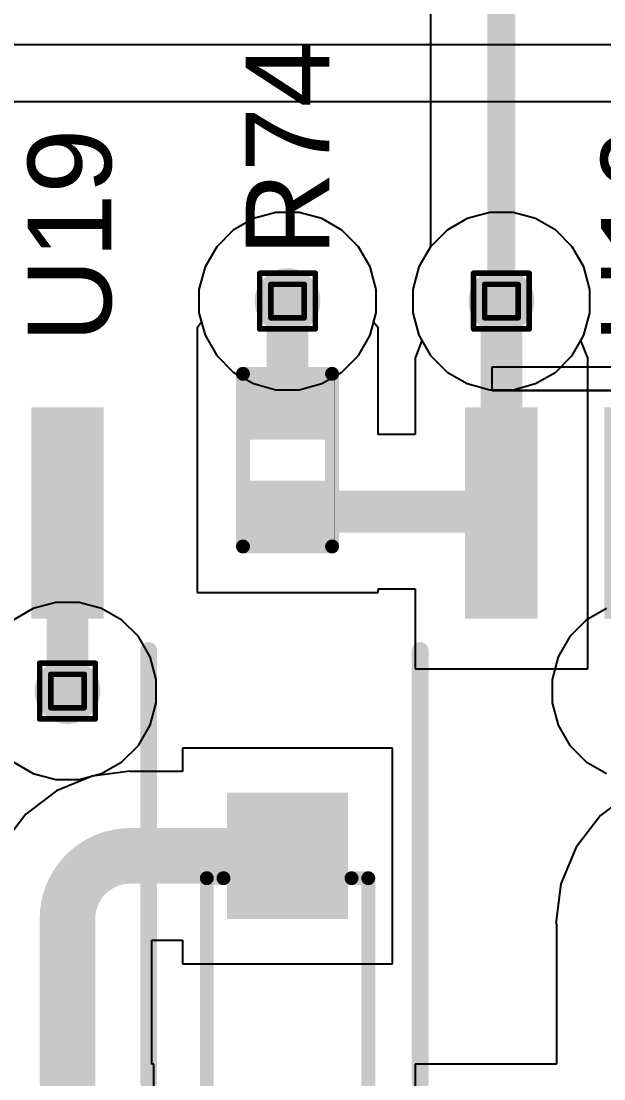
# Model space of a CAD drawing. Header units: inches. Extents: x -5 to 230, y -4 to 159.
# Drawn here: x 51.6 to 56.92, y 9.93 to 19.57 of the extents above; entities that cross this region are included whole.
import ezdxf

# ---------------------------------------------------------------- set-up
doc = ezdxf.new("R2010")
doc.units = ezdxf.units.IN
for name, color, linetype in [('Bottom Layer', 5, 'Continuous'), ('Drill Drawing', 1, 'Continuous'), ('Layer 1', 16, 'Continuous'), ('Layer 2', 76, 'Continuous'), ('Top Layer', 1, 'Continuous'), ('Top Overlay', 2, 'Continuous'), ('Top Paste', 8, 'Continuous'), ('Top Solder', 216, 'Continuous'), ('Via Holes', 16, 'Continuous')]:
    doc.layers.add(name, color=color, linetype=linetype)
doc.styles.add('Arial', font='', dxfattribs={"height": 0.2})
doc.styles.get('Arial').set_extended_font_data('Arial')

# ---------------------------------------------------------------- blocks, each defined once
blk = doc.blocks.new('SOIC_4_175____57')
at = {"layer": 'Top Layer'}
for points in [[(-2.31, 0.915), (-2.31, 0.355), (-4.137, 0.355), (-4.137, 0.915)], [(4.137, 0.915), (4.137, 0.355), (2.31, 0.355), (2.31, 0.915)], [(-2.31, -0.355), (-2.31, -0.915), (-4.137, -0.915), (-4.137, -0.355)], [(4.137, -0.355), (4.137, -0.915), (2.31, -0.915), (2.31, -0.355)]]:
    blk.add_hatch(color=1, dxfattribs=at).paths.add_polyline_path(points)
at = {"layer": 'Top Paste'}
for points in [[(-2.31, 0.915), (-2.31, 0.355), (-4.137, 0.355), (-4.137, 0.915)], [(4.137, 0.915), (4.137, 0.355), (2.31, 0.355), (2.31, 0.915)], [(-2.31, -0.355), (-2.31, -0.915), (-4.137, -0.915), (-4.137, -0.355)], [(4.137, -0.355), (4.137, -0.915), (2.31, -0.915), (2.31, -0.355)]]:
    blk.add_hatch(color=8, dxfattribs=at).paths.add_polyline_path(points)
at = {"layer": 'Top Solder'}
for points in [[(-2.2592, 0.9658), (-2.2592, 0.3042), (-4.1878, 0.3042), (-4.1878, 0.9658)], [(4.1878, 0.9658), (4.1878, 0.3042), (2.2592, 0.3042), (2.2592, 0.9658)], [(-2.2592, -0.3042), (-2.2592, -0.9658), (-4.1878, -0.9658), (-4.1878, -0.3042)], [(4.1878, -0.3042), (4.1878, -0.9658), (2.2592, -0.9658), (2.2592, -0.3042)]]:
    blk.add_hatch(color=216, dxfattribs=at).paths.add_polyline_path(points)
at = {"layer": 'Top Overlay'}
for points in [[(-1.9714, 1.3762, 0.1524, 0.1524, 0), (1.9714, 1.3762, 0.1524, 0.1524, 0)], [(-4.4681, 0.7874, 0.254, 0.254, 0), (-4.3411, 0.6604, 0.254, 0.254, 0)], [(-4.4681, 0.7874, 0.254, 0.254, 0), (-4.4681, 0.5334, 0.254, 0.254, 0)], [(-4.3411, 0.6604, 0.254, 0.254, 0), (-4.4681, 0.5334, 0.254, 0.254, 0)], [(-1.9714, -1.3762, 0.1524, 0.1524, 0), (1.9714, -1.3762, 0.1524, 0.1524, 0)]]:
    blk.add_lwpolyline(points, format="xyseb", dxfattribs=at)
for points in [[(-2.0095, 1.3762, 0.0762, 0.0762, 1), (-1.9333, 1.3762, 0.0762, 0.0762, 1)], [(1.9333, 1.3762, 0.0762, 0.0762, 1), (2.0095, 1.3762, 0.0762, 0.0762, 1)], [(-4.5316, 0.7874, 0.127, 0.127, 1), (-4.4046, 0.7874, 0.127, 0.127, 1)], [(-4.5316, 0.7874, 0.127, 0.127, 1), (-4.4046, 0.7874, 0.127, 0.127, 1)], [(-4.4046, 0.6604, 0.127, 0.127, 1), (-4.2776, 0.6604, 0.127, 0.127, 1)], [(-4.4046, 0.6604, 0.127, 0.127, 1), (-4.2776, 0.6604, 0.127, 0.127, 1)], [(-4.5316, 0.5334, 0.127, 0.127, 1), (-4.4046, 0.5334, 0.127, 0.127, 1)], [(-4.5316, 0.5334, 0.127, 0.127, 1), (-4.4046, 0.5334, 0.127, 0.127, 1)], [(-2.0095, -1.3762, 0.0762, 0.0762, 1), (-1.9333, -1.3762, 0.0762, 0.0762, 1)], [(1.9333, -1.3762, 0.0762, 0.0762, 1), (2.0095, -1.3762, 0.0762, 0.0762, 1)]]:
    blk.add_lwpolyline(points, format="xyseb", close=True, dxfattribs=at)
blk = doc.blocks.new('SOIC_4_175____60')
at = {"layer": 'Top Layer'}
for points in [[(-2.31, 0.915), (-2.31, 0.355), (-4.137, 0.355), (-4.137, 0.915)], [(4.137, 0.915), (4.137, 0.355), (2.31, 0.355), (2.31, 0.915)], [(-2.31, -0.355), (-2.31, -0.915), (-4.137, -0.915), (-4.137, -0.355)], [(4.137, -0.355), (4.137, -0.915), (2.31, -0.915), (2.31, -0.355)]]:
    blk.add_hatch(color=1, dxfattribs=at).paths.add_polyline_path(points)
at = {"layer": 'Top Paste'}
for points in [[(-2.31, 0.915), (-2.31, 0.355), (-4.137, 0.355), (-4.137, 0.915)], [(4.137, 0.915), (4.137, 0.355), (2.31, 0.355), (2.31, 0.915)], [(-2.31, -0.355), (-2.31, -0.915), (-4.137, -0.915), (-4.137, -0.355)], [(4.137, -0.355), (4.137, -0.915), (2.31, -0.915), (2.31, -0.355)]]:
    blk.add_hatch(color=8, dxfattribs=at).paths.add_polyline_path(points)
at = {"layer": 'Top Solder'}
for points in [[(-2.2592, 0.9658), (-2.2592, 0.3042), (-4.1878, 0.3042), (-4.1878, 0.9658)], [(4.1878, 0.9658), (4.1878, 0.3042), (2.2592, 0.3042), (2.2592, 0.9658)], [(-2.2592, -0.3042), (-2.2592, -0.9658), (-4.1878, -0.9658), (-4.1878, -0.3042)], [(4.1878, -0.3042), (4.1878, -0.9658), (2.2592, -0.9658), (2.2592, -0.3042)]]:
    blk.add_hatch(color=216, dxfattribs=at).paths.add_polyline_path(points)
at = {"layer": 'Top Overlay'}
for points in [[(-1.9714, 1.3762, 0.1524, 0.1524, 0), (1.9714, 1.3762, 0.1524, 0.1524, 0)], [(-4.4681, 0.7874, 0.254, 0.254, 0), (-4.3411, 0.6604, 0.254, 0.254, 0)], [(-4.4681, 0.7874, 0.254, 0.254, 0), (-4.4681, 0.5334, 0.254, 0.254, 0)], [(-4.3411, 0.6604, 0.254, 0.254, 0), (-4.4681, 0.5334, 0.254, 0.254, 0)], [(-1.9714, -1.3762, 0.1524, 0.1524, 0), (1.9714, -1.3762, 0.1524, 0.1524, 0)]]:
    blk.add_lwpolyline(points, format="xyseb", dxfattribs=at)
for points in [[(-2.0095, 1.3762, 0.0762, 0.0762, 1), (-1.9333, 1.3762, 0.0762, 0.0762, 1)], [(1.9333, 1.3762, 0.0762, 0.0762, 1), (2.0095, 1.3762, 0.0762, 0.0762, 1)], [(-4.5316, 0.7874, 0.127, 0.127, 1), (-4.4046, 0.7874, 0.127, 0.127, 1)], [(-4.5316, 0.7874, 0.127, 0.127, 1), (-4.4046, 0.7874, 0.127, 0.127, 1)], [(-4.4046, 0.6604, 0.127, 0.127, 1), (-4.2776, 0.6604, 0.127, 0.127, 1)], [(-4.4046, 0.6604, 0.127, 0.127, 1), (-4.2776, 0.6604, 0.127, 0.127, 1)], [(-4.5316, 0.5334, 0.127, 0.127, 1), (-4.4046, 0.5334, 0.127, 0.127, 1)], [(-4.5316, 0.5334, 0.127, 0.127, 1), (-4.4046, 0.5334, 0.127, 0.127, 1)], [(-2.0095, -1.3762, 0.0762, 0.0762, 1), (-1.9333, -1.3762, 0.0762, 0.0762, 1)], [(1.9333, -1.3762, 0.0762, 0.0762, 1), (2.0095, -1.3762, 0.0762, 0.0762, 1)]]:
    blk.add_lwpolyline(points, format="xyseb", close=True, dxfattribs=at)
blk = doc.blocks.new('R___0402_106')
at = {"layer": 'Top Layer'}
for points in [[(-0.6985, -0.3175), (-0.6985, 0.3175), (-0.2413, 0.3175), (-0.2413, -0.3175)], [(0.2413, -0.3175), (0.2413, 0.3175), (0.6985, 0.3175), (0.6985, -0.3175)]]:
    blk.add_hatch(color=1, dxfattribs=at).paths.add_polyline_path(points)
at = {"layer": 'Top Paste'}
for points in [[(-0.6985, -0.3175), (-0.6985, 0.3175), (-0.2413, 0.3175), (-0.2413, -0.3175)], [(0.2413, -0.3175), (0.2413, 0.3175), (0.6985, 0.3175), (0.6985, -0.3175)]]:
    blk.add_hatch(color=8, dxfattribs=at).paths.add_polyline_path(points)
at = {"layer": 'Top Solder'}
for points in [[(-0.7535, -0.3725), (-0.7535, 0.3725), (-0.1863, 0.3725), (-0.1863, -0.3725)], [(0.1863, -0.3725), (0.1863, 0.3725), (0.7535, 0.3725), (0.7535, -0.3725)]]:
    blk.add_hatch(color=216, dxfattribs=at).paths.add_polyline_path(points)
at = {"layer": 'Top Overlay'}
for points in [[(-0.7874, 0.4064, 0.127, 0.127, 0), (-0.7874, -0.4064, 0.127, 0.127, 0)], [(-0.7874, 0.4064, 0.127, 0.127, 0), (0.7874, 0.4064, 0.127, 0.127, 0)], [(0.7874, 0.4064, 0.127, 0.127, 0), (0.7874, -0.4064, 0.127, 0.127, 0)], [(-0.7874, -0.4064, 0.127, 0.127, 0), (0.7874, -0.4064, 0.127, 0.127, 0)], [(-0.8128, -0.4318, 0.00323, 0.00323, 0), (0.8128, -0.4318, 0.00323, 0.00323, 0)]]:
    blk.add_lwpolyline(points, format="xyseb", dxfattribs=at)
for points in [[(-0.8191, 0.4064, 0.0635, 0.0635, 1), (-0.7556, 0.4064, 0.0635, 0.0635, 1)], [(-0.8191, 0.4064, 0.0635, 0.0635, 1), (-0.7556, 0.4064, 0.0635, 0.0635, 1)], [(0.7556, 0.4064, 0.0635, 0.0635, 1), (0.8191, 0.4064, 0.0635, 0.0635, 1)], [(0.7556, 0.4064, 0.0635, 0.0635, 1), (0.8191, 0.4064, 0.0635, 0.0635, 1)], [(-0.8191, -0.4064, 0.0635, 0.0635, 1), (-0.7556, -0.4064, 0.0635, 0.0635, 1)], [(-0.8191, -0.4064, 0.0635, 0.0635, 1), (-0.7556, -0.4064, 0.0635, 0.0635, 1)], [(0.7556, -0.4064, 0.0635, 0.0635, 1), (0.8191, -0.4064, 0.0635, 0.0635, 1)], [(0.7556, -0.4064, 0.0635, 0.0635, 1), (0.8191, -0.4064, 0.0635, 0.0635, 1)], [(-0.8136, -0.4318, 0.00161, 0.00161, 1), (-0.812, -0.4318, 0.00161, 0.00161, 1)], [(0.812, -0.4318, 0.00161, 0.00161, 1), (0.8136, -0.4318, 0.00161, 0.00161, 1)]]:
    blk.add_lwpolyline(points, format="xyseb", close=True, dxfattribs=at)
blk = doc.blocks.new('SOD_123_201')
at = {"layer": 'Top Layer'}
for points in [[(-1.1, 0.45), (-1.1, -0.45), (-2.05, -0.45), (-2.05, 0.45)], [(2.05, 0.45), (2.05, -0.45), (1.1, -0.45), (1.1, 0.45)]]:
    blk.add_hatch(color=1, dxfattribs=at).paths.add_polyline_path(points)
at = {"layer": 'Top Overlay'}
for points in [[(0.9652, 0.508), (2.8194, 0.508), (2.8194, 0.8), (0.9652, 0.8)], [(2.1201, -0.7876), (2.8197, -0.7876), (2.8197, 0.7872), (2.1201, 0.7872)], [(0.9652, -0.8), (2.8194, -0.8), (2.8194, -0.508), (0.9652, -0.508)]]:
    blk.add_hatch(color=2, dxfattribs=at).paths.add_polyline_path(points)
at = {"layer": 'Top Paste'}
for points in [[(-1.1, 0.45), (-1.1, -0.45), (-2.05, -0.45), (-2.05, 0.45)], [(2.05, 0.45), (2.05, -0.45), (1.1, -0.45), (1.1, 0.45)]]:
    blk.add_hatch(color=8, dxfattribs=at).paths.add_polyline_path(points)
at = {"layer": 'Top Solder'}
for points in [[(-0.9984, 0.5516), (-0.9984, -0.5516), (-2.1516, -0.5516), (-2.1516, 0.5516)], [(2.1516, 0.5516), (2.1516, -0.5516), (0.9984, -0.5516), (0.9984, 0.5516)]]:
    blk.add_hatch(color=216, dxfattribs=at).paths.add_polyline_path(points)
at = {"layer": 'Top Overlay'}
for points in [[(0.9652, 0.7366, 0.127, 0.127, 0), (-1.3716, 0.7366, 0.127, 0.127, 0)], [(-1.3716, 0.5842, 0.127, 0.127, 0), (-1.3716, 0.7366, 0.127, 0.127, 0)], [(-1.3716, -0.7366, 0.127, 0.127, 0), (-1.3716, -0.5842, 0.127, 0.127, 0)], [(0.9652, -0.7366, 0.127, 0.127, 0), (-1.3716, -0.7366, 0.127, 0.127, 0)]]:
    blk.add_lwpolyline(points, format="xyseb", dxfattribs=at)
for points in [[(-1.4033, 0.7366, 0.0635, 0.0635, 1), (-1.3398, 0.7366, 0.0635, 0.0635, 1)], [(-1.4033, 0.7366, 0.0635, 0.0635, 1), (-1.3398, 0.7366, 0.0635, 0.0635, 1)], [(0.9335, 0.7366, 0.0635, 0.0635, 1), (0.997, 0.7366, 0.0635, 0.0635, 1)], [(-1.4033, 0.5842, 0.0635, 0.0635, 1), (-1.3398, 0.5842, 0.0635, 0.0635, 1)], [(-1.4033, -0.5842, 0.0635, 0.0635, 1), (-1.3398, -0.5842, 0.0635, 0.0635, 1)], [(-1.4033, -0.7366, 0.0635, 0.0635, 1), (-1.3398, -0.7366, 0.0635, 0.0635, 1)], [(-1.4033, -0.7366, 0.0635, 0.0635, 1), (-1.3398, -0.7366, 0.0635, 0.0635, 1)], [(0.9335, -0.7366, 0.0635, 0.0635, 1), (0.997, -0.7366, 0.0635, 0.0635, 1)]]:
    blk.add_lwpolyline(points, format="xyseb", close=True, dxfattribs=at)

msp = doc.modelspace()

# ---------------------------------------------------------------- hatches: boundary and pattern name
at = {"layer": 'Bottom Layer'}
h = msp.add_hatch(color=5, dxfattribs=at)
edge = h.paths.add_edge_path()
edge.add_arc((54.0311, 17.018), 0.3, 0, 360)
h = msp.add_hatch(color=5, dxfattribs=at)
edge = h.paths.add_edge_path()
edge.add_arc((55.9824, 17.018), 0.3, 0, 360)
h = msp.add_hatch(color=5, dxfattribs=at)
edge = h.paths.add_edge_path()
edge.add_arc((52.0235, 13.462), 0.3, 0, 360)
at = {"layer": 'Layer 1'}
h = msp.add_hatch(color=16, dxfattribs=at)
edge = h.paths.add_edge_path()
edge.add_arc((54.0311, 17.018), 0.3, 0, 360)
h = msp.add_hatch(color=16, dxfattribs=at)
edge = h.paths.add_edge_path()
edge.add_arc((55.9824, 17.018), 0.3, 0, 360)
h = msp.add_hatch(color=16, dxfattribs=at)
edge = h.paths.add_edge_path()
edge.add_arc((52.0235, 13.462), 0.3, 0, 360)
at = {"layer": 'Layer 2'}
h = msp.add_hatch(color=76, dxfattribs=at)
edge = h.paths.add_edge_path()
edge.add_arc((54.0311, 17.018), 0.3, 0, 360)
h = msp.add_hatch(color=76, dxfattribs=at)
edge = h.paths.add_edge_path()
edge.add_arc((55.9824, 17.018), 0.3, 0, 360)
h = msp.add_hatch(color=76, dxfattribs=at)
edge = h.paths.add_edge_path()
edge.add_arc((52.0235, 13.462), 0.3, 0, 360)
at = {"layer": 'Top Layer'}
h = msp.add_hatch(color=1, dxfattribs=at)
edge = h.paths.add_edge_path()
edge.add_arc((54.0311, 17.018), 0.3, 0, 360)
h = msp.add_hatch(color=1, dxfattribs=at)
edge = h.paths.add_edge_path()
edge.add_arc((55.9824, 17.018), 0.3, 0, 360)
h = msp.add_hatch(color=1, dxfattribs=at)
edge = h.paths.add_edge_path()
edge.add_arc((52.0235, 13.462), 0.3, 0, 360)
at = {"layer": 'Via Holes'}
h = msp.add_hatch(color=7, dxfattribs=at)
edge = h.paths.add_edge_path()
edge.add_arc((54.0311, 17.018), 0.15, 0, 360)
h = msp.add_hatch(color=7, dxfattribs=at)
edge = h.paths.add_edge_path()
edge.add_arc((55.9824, 17.018), 0.15, 0, 360)
h = msp.add_hatch(color=7, dxfattribs=at)
edge = h.paths.add_edge_path()
edge.add_arc((52.0235, 13.462), 0.15, 0, 360)

# ---------------------------------------------------------------- linework, layer by layer
at = {"layer": 'Bottom Layer'}
for p, q in [((55.335, 47.7258), (55.335, 17.5126)), ((53.7192, 17.7709), (53.535, 17.6646)), ((53.9247, 17.826), (53.7192, 17.7709)), ((54.1375, 17.826), (53.9247, 17.826)), ((54.343, 17.7709), (54.1375, 17.826)), ((54.5272, 17.6646), (54.343, 17.7709)), ((53.535, 17.6646), (53.3846, 17.5141)), ((54.6777, 17.5141), (54.5272, 17.6646)), ((53.3846, 17.5141), (53.2782, 17.3299)), ((54.784, 17.3299), (54.6777, 17.5141)), ((55.335, 17.5126), (55.2295, 17.3299)), ((53.2782, 17.3299), (53.2231, 17.1244)), ((54.8391, 17.1244), (54.784, 17.3299)), ((55.2295, 17.3299), (55.1744, 17.1244)), ((53.2231, 17.1244), (53.2231, 16.9116)), ((54.8391, 16.9116), (54.8391, 17.1244)), ((55.1744, 17.1244), (55.1744, 16.9116)), ((53.2231, 16.9116), (53.2782, 16.7061)), ((54.784, 16.7061), (54.8391, 16.9116)), ((55.1744, 16.9116), (55.2295, 16.7061)), ((53.2782, 16.7061), (53.3846, 16.5219)), ((54.6777, 16.5219), (54.784, 16.7061)), ((55.2295, 16.7061), (55.3359, 16.5219)), ((53.3846, 16.5219), (53.535, 16.3714)), ((54.5272, 16.3714), (54.6777, 16.5219)), ((55.3359, 16.5219), (55.4863, 16.3714)), ((55.8981, 16.4193), (66.5466, 16.4193)), ((55.8981, 16.2016), (55.8981, 16.4193)), ((53.535, 16.3714), (53.7192, 16.2651)), ((54.343, 16.2651), (54.5272, 16.3714)), ((55.4863, 16.3714), (55.6706, 16.2651)), ((53.7192, 16.2651), (53.9247, 16.21)), ((53.9247, 16.21), (54.1375, 16.21)), ((54.1375, 16.21), (54.343, 16.2651)), ((55.6706, 16.2651), (55.8761, 16.21)), ((55.8761, 16.21), (55.8981, 16.21)), ((55.8981, 16.21), (55.8981, 16.2016)), ((66.5466, 16.2015), (55.8981, 16.2016)), ((55.8981, 16.2016), (66.5466, 16.2015))]:
    msp.add_line(p, q, dxfattribs=at)
msp.add_lwpolyline([(55.9824, 47.7258, 0.254, 0.254, 0), (55.9824, 17.018, 0.254, 0.254, 0)], format="xyseb", dxfattribs=at)
msp.add_lwpolyline([(55.9189, 17.018, 0.127, 0.127, 1), (56.0459, 17.018, 0.127, 0.127, 1)], format="xyseb", close=True, dxfattribs=at)
at = {"layer": 'Drill Drawing'}
for points in [[(53.7771, 17.272, 0.0508, 0.0508, 0), (54.2851, 17.272, 0.0508, 0.0508, 0)], [(53.7771, 16.764, 0.0508, 0.0508, 0), (53.7771, 17.272, 0.0508, 0.0508, 0)], [(54.2851, 16.764, 0.0508, 0.0508, 0), (54.2851, 17.272, 0.0508, 0.0508, 0)], [(55.7284, 17.272, 0.0508, 0.0508, 0), (56.2364, 17.272, 0.0508, 0.0508, 0)], [(55.7284, 16.764, 0.0508, 0.0508, 0), (55.7284, 17.272, 0.0508, 0.0508, 0)], [(56.2364, 16.764, 0.0508, 0.0508, 0), (56.2364, 17.272, 0.0508, 0.0508, 0)], [(53.8787, 17.1704, 0.0508, 0.0508, 0), (54.1835, 17.1704, 0.0508, 0.0508, 0)], [(53.8787, 16.8656, 0.0508, 0.0508, 0), (53.8787, 17.1704, 0.0508, 0.0508, 0)], [(54.1835, 16.8656, 0.0508, 0.0508, 0), (54.1835, 17.1704, 0.0508, 0.0508, 0)], [(55.83, 17.1704, 0.0508, 0.0508, 0), (56.1348, 17.1704, 0.0508, 0.0508, 0)], [(55.83, 16.8656, 0.0508, 0.0508, 0), (55.83, 17.1704, 0.0508, 0.0508, 0)], [(56.1348, 16.8656, 0.0508, 0.0508, 0), (56.1348, 17.1704, 0.0508, 0.0508, 0)], [(53.8787, 16.8656, 0.0508, 0.0508, 0), (54.1835, 16.8656, 0.0508, 0.0508, 0)], [(55.83, 16.8656, 0.0508, 0.0508, 0), (56.1348, 16.8656, 0.0508, 0.0508, 0)], [(53.7771, 16.764, 0.0508, 0.0508, 0), (54.2851, 16.764, 0.0508, 0.0508, 0)], [(55.7284, 16.764, 0.0508, 0.0508, 0), (56.2364, 16.764, 0.0508, 0.0508, 0)], [(51.7695, 13.716, 0.0508, 0.0508, 0), (52.2775, 13.716, 0.0508, 0.0508, 0)], [(51.7695, 13.208, 0.0508, 0.0508, 0), (51.7695, 13.716, 0.0508, 0.0508, 0)], [(52.2775, 13.208, 0.0508, 0.0508, 0), (52.2775, 13.716, 0.0508, 0.0508, 0)], [(51.8711, 13.6144, 0.0508, 0.0508, 0), (52.1759, 13.6144, 0.0508, 0.0508, 0)], [(51.8711, 13.3096, 0.0508, 0.0508, 0), (51.8711, 13.6144, 0.0508, 0.0508, 0)], [(52.1759, 13.3096, 0.0508, 0.0508, 0), (52.1759, 13.6144, 0.0508, 0.0508, 0)], [(51.8711, 13.3096, 0.0508, 0.0508, 0), (52.1759, 13.3096, 0.0508, 0.0508, 0)], [(51.7695, 13.208, 0.0508, 0.0508, 0), (52.2775, 13.208, 0.0508, 0.0508, 0)]]:
    msp.add_lwpolyline(points, format="xyseb", dxfattribs=at)
for points in [[(53.7644, 17.272, 0.0254, 0.0254, 1), (53.7898, 17.272, 0.0254, 0.0254, 1)], [(53.7644, 17.272, 0.0254, 0.0254, 1), (53.7898, 17.272, 0.0254, 0.0254, 1)], [(54.2724, 17.272, 0.0254, 0.0254, 1), (54.2978, 17.272, 0.0254, 0.0254, 1)], [(54.2724, 17.272, 0.0254, 0.0254, 1), (54.2978, 17.272, 0.0254, 0.0254, 1)], [(55.7157, 17.272, 0.0254, 0.0254, 1), (55.7411, 17.272, 0.0254, 0.0254, 1)], [(55.7157, 17.272, 0.0254, 0.0254, 1), (55.7411, 17.272, 0.0254, 0.0254, 1)], [(56.2237, 17.272, 0.0254, 0.0254, 1), (56.2491, 17.272, 0.0254, 0.0254, 1)], [(56.2237, 17.272, 0.0254, 0.0254, 1), (56.2491, 17.272, 0.0254, 0.0254, 1)], [(53.866, 17.1704, 0.0254, 0.0254, 1), (53.8914, 17.1704, 0.0254, 0.0254, 1)], [(53.866, 17.1704, 0.0254, 0.0254, 1), (53.8914, 17.1704, 0.0254, 0.0254, 1)], [(54.1708, 17.1704, 0.0254, 0.0254, 1), (54.1962, 17.1704, 0.0254, 0.0254, 1)], [(54.1708, 17.1704, 0.0254, 0.0254, 1), (54.1962, 17.1704, 0.0254, 0.0254, 1)], [(55.8173, 17.1704, 0.0254, 0.0254, 1), (55.8427, 17.1704, 0.0254, 0.0254, 1)], [(55.8173, 17.1704, 0.0254, 0.0254, 1), (55.8427, 17.1704, 0.0254, 0.0254, 1)], [(56.1221, 17.1704, 0.0254, 0.0254, 1), (56.1475, 17.1704, 0.0254, 0.0254, 1)], [(56.1221, 17.1704, 0.0254, 0.0254, 1), (56.1475, 17.1704, 0.0254, 0.0254, 1)], [(53.866, 16.8656, 0.0254, 0.0254, 1), (53.8914, 16.8656, 0.0254, 0.0254, 1)], [(53.866, 16.8656, 0.0254, 0.0254, 1), (53.8914, 16.8656, 0.0254, 0.0254, 1)], [(54.1708, 16.8656, 0.0254, 0.0254, 1), (54.1962, 16.8656, 0.0254, 0.0254, 1)], [(54.1708, 16.8656, 0.0254, 0.0254, 1), (54.1962, 16.8656, 0.0254, 0.0254, 1)], [(55.8173, 16.8656, 0.0254, 0.0254, 1), (55.8427, 16.8656, 0.0254, 0.0254, 1)], [(55.8173, 16.8656, 0.0254, 0.0254, 1), (55.8427, 16.8656, 0.0254, 0.0254, 1)], [(56.1221, 16.8656, 0.0254, 0.0254, 1), (56.1475, 16.8656, 0.0254, 0.0254, 1)], [(56.1221, 16.8656, 0.0254, 0.0254, 1), (56.1475, 16.8656, 0.0254, 0.0254, 1)], [(53.7644, 16.764, 0.0254, 0.0254, 1), (53.7898, 16.764, 0.0254, 0.0254, 1)], [(53.7644, 16.764, 0.0254, 0.0254, 1), (53.7898, 16.764, 0.0254, 0.0254, 1)], [(54.2724, 16.764, 0.0254, 0.0254, 1), (54.2978, 16.764, 0.0254, 0.0254, 1)], [(54.2724, 16.764, 0.0254, 0.0254, 1), (54.2978, 16.764, 0.0254, 0.0254, 1)], [(55.7157, 16.764, 0.0254, 0.0254, 1), (55.7411, 16.764, 0.0254, 0.0254, 1)], [(55.7157, 16.764, 0.0254, 0.0254, 1), (55.7411, 16.764, 0.0254, 0.0254, 1)], [(56.2237, 16.764, 0.0254, 0.0254, 1), (56.2491, 16.764, 0.0254, 0.0254, 1)], [(56.2237, 16.764, 0.0254, 0.0254, 1), (56.2491, 16.764, 0.0254, 0.0254, 1)], [(51.7568, 13.716, 0.0254, 0.0254, 1), (51.7822, 13.716, 0.0254, 0.0254, 1)], [(51.7568, 13.716, 0.0254, 0.0254, 1), (51.7822, 13.716, 0.0254, 0.0254, 1)], [(52.2648, 13.716, 0.0254, 0.0254, 1), (52.2902, 13.716, 0.0254, 0.0254, 1)], [(52.2648, 13.716, 0.0254, 0.0254, 1), (52.2902, 13.716, 0.0254, 0.0254, 1)], [(51.8584, 13.6144, 0.0254, 0.0254, 1), (51.8838, 13.6144, 0.0254, 0.0254, 1)], [(51.8584, 13.6144, 0.0254, 0.0254, 1), (51.8838, 13.6144, 0.0254, 0.0254, 1)], [(52.1632, 13.6144, 0.0254, 0.0254, 1), (52.1886, 13.6144, 0.0254, 0.0254, 1)], [(52.1632, 13.6144, 0.0254, 0.0254, 1), (52.1886, 13.6144, 0.0254, 0.0254, 1)], [(51.8584, 13.3096, 0.0254, 0.0254, 1), (51.8838, 13.3096, 0.0254, 0.0254, 1)], [(51.8584, 13.3096, 0.0254, 0.0254, 1), (51.8838, 13.3096, 0.0254, 0.0254, 1)], [(52.1632, 13.3096, 0.0254, 0.0254, 1), (52.1886, 13.3096, 0.0254, 0.0254, 1)], [(52.1632, 13.3096, 0.0254, 0.0254, 1), (52.1886, 13.3096, 0.0254, 0.0254, 1)], [(51.7568, 13.208, 0.0254, 0.0254, 1), (51.7822, 13.208, 0.0254, 0.0254, 1)], [(51.7568, 13.208, 0.0254, 0.0254, 1), (51.7822, 13.208, 0.0254, 0.0254, 1)], [(52.2648, 13.208, 0.0254, 0.0254, 1), (52.2902, 13.208, 0.0254, 0.0254, 1)], [(52.2648, 13.208, 0.0254, 0.0254, 1), (52.2902, 13.208, 0.0254, 0.0254, 1)]]:
    msp.add_lwpolyline(points, format="xyseb", close=True, dxfattribs=at)
at = {"layer": 'Layer 1'}
for p, q in [((69.4179, 19.3548), (46.9392, 19.3548)), ((46.9392, 18.8368), (69.4052, 18.8368)), ((53.7192, 17.7709), (53.535, 17.6646)), ((53.9247, 17.826), (53.7192, 17.7709)), ((54.1375, 17.826), (53.9247, 17.826)), ((54.343, 17.7709), (54.1375, 17.826)), ((54.5272, 17.6646), (54.343, 17.7709)), ((55.6706, 17.7709), (55.4863, 17.6646)), ((55.8761, 17.826), (55.6706, 17.7709)), ((56.0888, 17.826), (55.8761, 17.826)), ((56.2943, 17.7709), (56.0888, 17.826)), ((56.4786, 17.6646), (56.2943, 17.7709)), ((53.535, 17.6646), (53.3846, 17.5141)), ((54.6777, 17.5141), (54.5272, 17.6646)), ((55.4863, 17.6646), (55.3359, 17.5141)), ((56.629, 17.5141), (56.4786, 17.6646)), ((53.3846, 17.5141), (53.2782, 17.3299)), ((54.784, 17.3299), (54.6777, 17.5141)), ((55.3359, 17.5141), (55.2295, 17.3299)), ((56.7354, 17.3299), (56.629, 17.5141)), ((53.2782, 17.3299), (53.2231, 17.1244)), ((54.8391, 17.1244), (54.784, 17.3299)), ((55.2295, 17.3299), (55.1744, 17.1244)), ((56.7904, 17.1244), (56.7354, 17.3299)), ((53.2231, 17.1244), (53.2231, 16.9116)), ((54.8391, 16.9116), (54.8391, 17.1244)), ((55.1744, 17.1244), (55.1744, 16.9116)), ((56.7904, 16.9116), (56.7904, 17.1244)), ((53.2231, 16.9116), (53.2782, 16.7061)), ((54.784, 16.7061), (54.8391, 16.9116)), ((55.1744, 16.9116), (55.2295, 16.7061)), ((56.7354, 16.7061), (56.7904, 16.9116)), ((53.2782, 16.7061), (53.3846, 16.5219)), ((54.6777, 16.5219), (54.784, 16.7061)), ((55.2295, 16.7061), (55.3359, 16.5219)), ((56.629, 16.5219), (56.7354, 16.7061)), ((53.3846, 16.5219), (53.535, 16.3714)), ((54.5272, 16.3714), (54.6777, 16.5219)), ((55.3359, 16.5219), (55.4863, 16.3714)), ((56.4786, 16.3714), (56.629, 16.5219)), ((53.535, 16.3714), (53.7192, 16.2651)), ((54.343, 16.2651), (54.5272, 16.3714)), ((55.4863, 16.3714), (55.6706, 16.2651)), ((56.2943, 16.2651), (56.4786, 16.3714)), ((53.7192, 16.2651), (53.9247, 16.21)), ((53.9247, 16.21), (54.1375, 16.21)), ((54.1375, 16.21), (54.343, 16.2651)), ((55.6706, 16.2651), (55.8761, 16.21)), ((55.8761, 16.21), (56.0888, 16.21)), ((56.0888, 16.21), (56.2943, 16.2651))]:
    msp.add_line(p, q, dxfattribs=at)
at = {"layer": 'Layer 2'}
for p, q in [((55.6706, 17.7709), (55.4863, 17.6646)), ((55.8761, 17.826), (55.6706, 17.7709)), ((56.0888, 17.826), (55.8761, 17.826)), ((56.2943, 17.7709), (56.0888, 17.826)), ((56.4786, 17.6646), (56.2943, 17.7709)), ((55.4863, 17.6646), (55.3359, 17.5141)), ((56.629, 17.5141), (56.4786, 17.6646)), ((55.3359, 17.5141), (55.2295, 17.3299)), ((56.7354, 17.3299), (56.629, 17.5141)), ((55.2295, 17.3299), (55.1744, 17.1244)), ((56.7904, 17.1244), (56.7354, 17.3299)), ((55.1744, 17.1244), (55.1744, 16.9116)), ((56.7904, 16.9116), (56.7904, 17.1244)), ((55.1744, 16.9116), (55.2295, 16.7061)), ((56.7354, 16.7061), (56.7904, 16.9116)), ((55.2295, 16.7061), (55.3359, 16.5219)), ((56.629, 16.5219), (56.7354, 16.7061)), ((55.3359, 16.5219), (55.4863, 16.3714)), ((56.4786, 16.3714), (56.629, 16.5219)), ((55.4863, 16.3714), (55.6706, 16.2651)), ((56.2943, 16.2651), (56.4786, 16.3714)), ((55.6706, 16.2651), (55.8761, 16.21)), ((55.8761, 16.21), (56.0888, 16.21)), ((56.0888, 16.21), (56.2943, 16.2651)), ((51.7117, 14.2149), (51.5274, 14.1086)), ((51.9172, 14.27), (51.7117, 14.2149)), ((52.1299, 14.27), (51.9172, 14.27)), ((52.3354, 14.2149), (52.1299, 14.27)), ((52.5197, 14.1086), (52.3354, 14.2149)), ((56.9406, 14.2149), (56.7563, 14.1086)), ((52.6701, 13.9581), (52.5197, 14.1086)), ((56.7563, 14.1086), (56.6059, 13.9581)), ((52.7765, 13.7739), (52.6701, 13.9581)), ((56.6059, 13.9581), (56.4995, 13.7739)), ((52.8315, 13.5684), (52.7765, 13.7739)), ((56.4995, 13.7739), (56.4444, 13.5684)), ((52.8315, 13.3556), (52.8315, 13.5684)), ((56.4444, 13.5684), (56.4444, 13.3556)), ((52.7765, 13.1501), (52.8315, 13.3556)), ((56.4444, 13.3556), (56.4995, 13.1501)), ((52.6701, 12.9659), (52.7765, 13.1501)), ((56.4995, 13.1501), (56.6059, 12.9659)), ((52.5197, 12.8154), (52.6701, 12.9659)), ((56.6059, 12.9659), (56.7563, 12.8154)), ((51.5274, 12.8154), (51.7117, 12.7091)), ((52.3354, 12.7091), (52.5197, 12.8154)), ((56.7563, 12.8154), (56.9406, 12.7091)), ((51.7117, 12.7091), (51.9172, 12.654)), ((51.9172, 12.654), (52.1299, 12.654)), ((52.1299, 12.654), (52.3354, 12.7091))]:
    msp.add_line(p, q, dxfattribs=at)
at = {"layer": 'Top Layer'}
for p, q in [((57.8442, 19.3548), (46.6402, 19.3548)), ((46.6402, 18.8368), (57.8442, 18.8368)), ((53.7192, 17.7709), (53.535, 17.6646)), ((53.9247, 17.826), (53.7192, 17.7709)), ((54.1375, 17.826), (53.9247, 17.826)), ((54.343, 17.7709), (54.1375, 17.826)), ((54.5272, 17.6646), (54.343, 17.7709)), ((55.6706, 17.7709), (55.4863, 17.6646)), ((55.8761, 17.826), (55.6706, 17.7709)), ((56.0888, 17.826), (55.8761, 17.826)), ((56.2943, 17.7709), (56.0888, 17.826)), ((56.4786, 17.6646), (56.2943, 17.7709)), ((53.535, 17.6646), (53.3846, 17.5141)), ((54.6777, 17.5141), (54.5272, 17.6646)), ((55.4863, 17.6646), (55.3359, 17.5141)), ((56.629, 17.5141), (56.4786, 17.6646)), ((53.3846, 17.5141), (53.2782, 17.3299)), ((54.784, 17.3299), (54.6777, 17.5141)), ((55.3359, 17.5141), (55.2295, 17.3299)), ((56.7354, 17.3299), (56.629, 17.5141)), ((53.2782, 17.3299), (53.2231, 17.1244)), ((54.8391, 17.1244), (54.784, 17.3299)), ((55.2295, 17.3299), (55.1744, 17.1244)), ((56.7904, 17.1244), (56.7354, 17.3299)), ((53.2231, 17.1244), (53.2231, 16.9116)), ((54.8391, 16.9116), (54.8391, 17.1244)), ((55.1744, 17.1244), (55.1744, 16.9116)), ((56.7904, 16.9116), (56.7904, 17.1244)), ((53.2231, 16.9116), (53.2459, 16.8266)), ((54.8163, 16.8266), (54.8391, 16.9116)), ((55.1744, 16.9116), (55.2295, 16.7061)), ((56.7354, 16.7061), (56.7904, 16.9116)), ((53.2459, 16.8266), (53.2056, 16.774)), ((54.8566, 16.774), (54.8163, 16.8266)), ((53.2056, 16.774), (53.2056, 16.774)), ((53.2056, 16.774), (53.2056, 15.3008)), ((54.8566, 15.8022), (54.8566, 16.774)), ((54.8566, 16.774), (54.8566, 16.774)), ((55.2295, 16.7061), (55.2568, 16.6588)), ((56.7081, 16.6588), (56.7354, 16.7061)), ((55.2568, 16.6588), (55.1976, 16.5064)), ((56.7673, 16.5064), (56.7081, 16.6588)), ((55.1976, 16.5064), (55.1944, 16.5064)), ((55.1944, 16.5064), (55.1944, 15.8022)), ((56.7704, 16.5064), (56.7673, 16.5064)), ((56.7704, 13.6634), (56.7704, 16.5064)), ((55.1944, 15.8022), (54.8566, 15.8022)), ((53.2056, 15.3008), (53.2056, 14.361)), ((54.8566, 14.361), (54.8566, 14.3931)), ((54.8566, 14.3931), (55.1944, 14.3931)), ((55.1944, 14.3931), (55.1944, 13.6634)), ((53.2056, 14.361), (54.8566, 14.361)), ((55.1944, 13.6634), (56.7704, 13.6634)), ((54.9891, 12.942), (53.0731, 12.942)), ((53.0731, 12.942), (53.0731, 12.7276)), ((54.9891, 10.976), (54.9891, 12.942)), ((52.5963, 12.7326), (52.2479, 12.6867)), ((52.5963, 12.7276), (52.5963, 12.7326)), ((52.2479, 12.6867), (51.9232, 12.5522)), ((53.0731, 12.7276), (52.5963, 12.7276)), ((51.9232, 12.5522), (51.6443, 12.3382)), ((57.1732, 12.5468), (56.8855, 12.326)), ((51.6443, 12.3382), (51.4304, 12.0594)), ((56.8855, 12.326), (56.6647, 12.0382)), ((56.6647, 12.0382), (56.5259, 11.7032)), ((56.5259, 11.7032), (56.4785, 11.3436)), ((56.4785, 11.3436), (56.4839, 11.3436)), ((56.4839, 11.3436), (56.4839, 10.0595)), ((52.7921, 10.0595), (52.7921, 11.1905)), ((52.7921, 11.1905), (53.0731, 11.1905)), ((53.0731, 11.1905), (53.0731, 10.976)), ((53.0731, 10.976), (54.9891, 10.976)), ((52.8115, 10.0595), (52.7921, 10.0595)), ((52.8115, 7.2165), (52.8115, 10.0595)), ((56.4839, 10.0595), (55.1944, 10.0595)), ((55.1944, 10.0595), (55.1944, 7.4037))]:
    msp.add_line(p, q, dxfattribs=at)
for points in [[(54.0311, 16.0374, 0.381, 0.381, 0), (54.0311, 17.018, 0.381, 0.381, 0)], [(55.9824, 15.0849, 0.381, 0.381, 0), (55.9824, 17.018, 0.381, 0.381, 0)], [(54.0311, 16.0247, 0.381, 0.381, 0), (54.0311, 16.0374, 0.381, 0.381, 0)], [(52.0235, 13.462, 0.381, 0.381, 0), (52.0235, 15.0849, 0.381, 0.381, 0)], [(54.0311, 15.0976, 0.381, 0.381, 0), (55.9443, 15.0976, 0.381, 0.381, 0)], [(52.0235, 11.3862, 0.508, 0.508, -0.414214), (52.5963, 11.959, 0.508, 0.508, 0)], [(52.5963, 11.959, 0.508, 0.508, 0), (54.0311, 11.959, 0.508, 0.508, 0)], [(52.0235, 8.638, 0.508, 0.508, 0), (52.0235, 11.3862, 0.508, 0.508, 0)]]:
    msp.add_lwpolyline(points, format="xyseb", dxfattribs=at)
for points in [[(53.9359, 17.018, 0.1905, 0.1905, 1), (54.1264, 17.018, 0.1905, 0.1905, 1)], [(55.8872, 17.018, 0.1905, 0.1905, 1), (56.0777, 17.018, 0.1905, 0.1905, 1)], [(53.9359, 16.0374, 0.1905, 0.1905, 1), (54.1264, 16.0374, 0.1905, 0.1905, 1)], [(53.9359, 16.0374, 0.1905, 0.1905, 1), (54.1264, 16.0374, 0.1905, 0.1905, 1)], [(53.9359, 16.0247, 0.1905, 0.1905, 1), (54.1264, 16.0247, 0.1905, 0.1905, 1)], [(51.9283, 15.0849, 0.1905, 0.1905, 1), (52.1188, 15.0849, 0.1905, 0.1905, 1)], [(53.9359, 15.0976, 0.1905, 0.1905, 1), (54.1264, 15.0976, 0.1905, 0.1905, 1)], [(55.8491, 15.0976, 0.1905, 0.1905, 1), (56.0396, 15.0976, 0.1905, 0.1905, 1)], [(55.8872, 15.0849, 0.1905, 0.1905, 1), (56.0777, 15.0849, 0.1905, 0.1905, 1)], [(51.9283, 13.462, 0.1905, 0.1905, 1), (52.1188, 13.462, 0.1905, 0.1905, 1)], [(52.4693, 11.959, 0.254, 0.254, 1), (52.7233, 11.959, 0.254, 0.254, 1)], [(52.4693, 11.959, 0.254, 0.254, 1), (52.7233, 11.959, 0.254, 0.254, 1)], [(53.9041, 11.959, 0.254, 0.254, 1), (54.1581, 11.959, 0.254, 0.254, 1)], [(51.8965, 11.3862, 0.254, 0.254, 1), (52.1505, 11.3862, 0.254, 0.254, 1)], [(51.8965, 11.3862, 0.254, 0.254, 1), (52.1505, 11.3862, 0.254, 0.254, 1)]]:
    msp.add_lwpolyline(points, format="xyseb", close=True, dxfattribs=at)

# ---------------------------------------------------------------- block references
for name, p, rotation in [('R___0402_106', (54.0311, 15.5675), 90), ('SOIC_4_175____57', (51.3885, 11.8614), 90), ('SOIC_4_175____60', (56.6174, 11.8614), 90), ('SOD_123_201', (54.0311, 10.384), 270)]:
    msp.add_blockref(name, p, dxfattribs=dict(rotation=rotation))

# ---------------------------------------------------------------- texts
at = {"layer": 'Top Overlay', "style": 'Arial'}
for s, p in [('R74', (54.412, 17.4255)), ('U19', (52.4234, 16.6377)), ('U16', (57.6523, 16.6377))]:
    msp.add_text(s, height=0.762, rotation=90, dxfattribs=at).set_placement(p)

doc.saveas('drawing.dxf')
